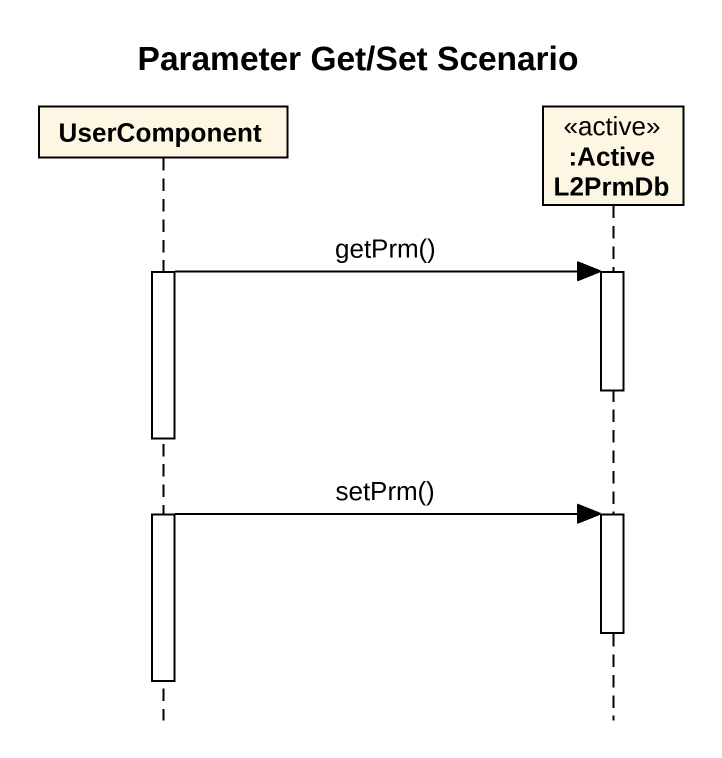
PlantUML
@startuml
title Parameter Get/Set Scenario
hide footbox
participant UserComponent
participant ":ActiveL2PrmDb" as ActiveL2PrmDb <<active>>

activate UserComponent
UserComponent -> ActiveL2PrmDb : getPrm()
activate ActiveL2PrmDb
deactivate ActiveL2PrmDb
UserComponent -> ActiveL2PrmDb : setPrm()
activate ActiveL2PrmDb
deactivate ActiveL2PrmDb
deactivate UserComponent
@enduml
